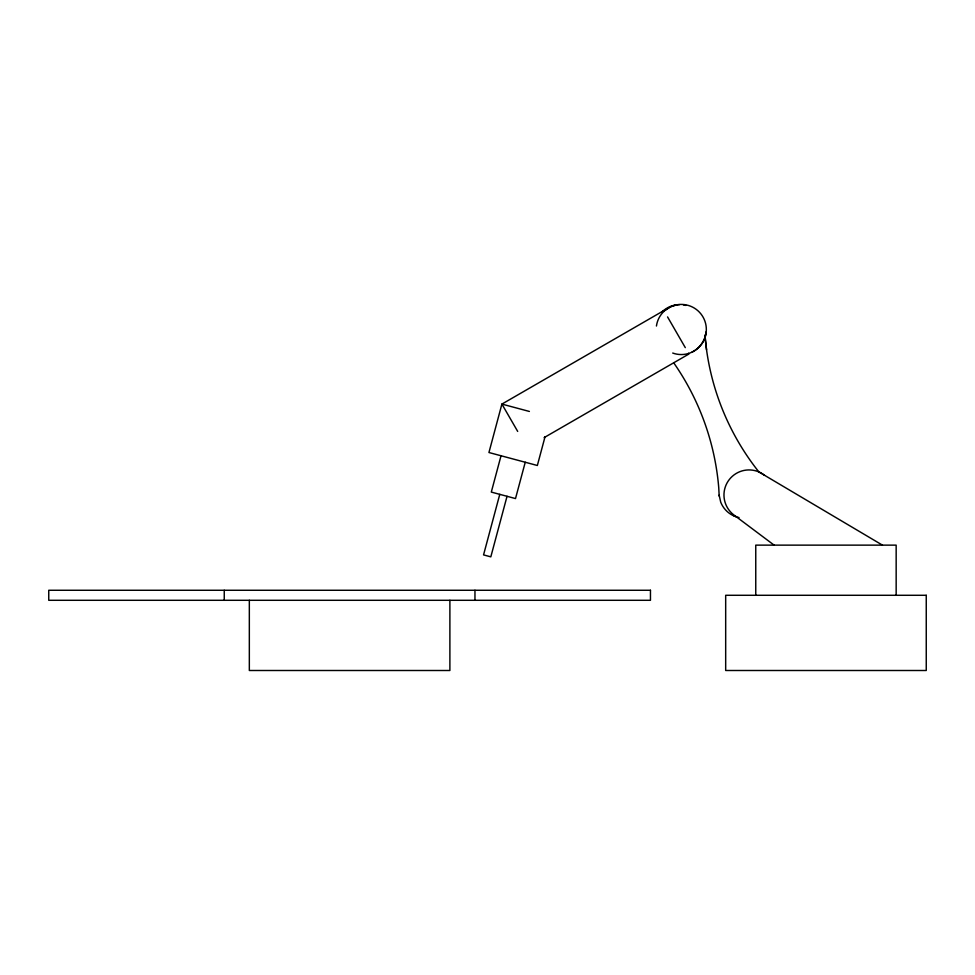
<?xml version="1.0" encoding="UTF-8"?>
<svg xmlns="http://www.w3.org/2000/svg" width="975" height="975" viewBox="0 0 975 975"><rect width="100%" height="100%" fill="white"/><g stroke="black" fill="none" stroke-linecap="round" stroke-linejoin="round"><path stroke-width="1.46" d="M719.148 495.129L720.72 502.186A25.07 25.07 0 0 0 739.05 517.567M706.241 331.646C705.339 340.421 699.818 348.319 691.884 352.194M501.028 455.764L491.303 492.082L515.507 498.566L525.245 462.247M499.773 494.349L483.551 554.897L490.815 556.847L507.037 496.299M545.062 436.666L537.347 465.489L488.938 452.522L501.906 404.089L663.89 310.562L664.316 311.305M665.133 310.294L670.642 306.772L676.882 304.797M544.099 437.629L688.959 353.986L688.533 353.255M529.388 411.45L501.906 404.089L517.688 431.413M734.041 515.994L736.003 516.555M882.448 545.135L758.891 471.937A251.647 251.647 0 0 1 704.937 334.973L706.558 349.83M774.113 545.135L733.553 514.715A25.07 25.07 0 0 1 729.324 479.505A25.07 25.07 0 0 1 764.522 475.276M667.558 316.924L685.291 347.636M719.197 496.092L718.746 487.744A255.45 255.45 0 0 0 673.701 362.798M896.159 595.286L896.159 545.135L755.759 545.135L755.759 595.286M474.959 590.265L474.959 600.295M449.889 600.295L449.889 670.495L249.332 670.495L249.332 600.295M224.25 590.265L224.25 600.295M661.83 312.134A25.07 25.07 0 0 1 679.502 304.639M683.426 304.907A25.07 25.07 0 0 1 685.998 305.431M656.431 326.028A25.07 25.07 0 0 1 686.449 304.956A25.07 25.07 0 0 1 705.376 336.363A25.07 25.07 0 0 1 672.713 353.048M650.459 590.265L48.75 590.265L48.75 600.295L650.459 600.295L650.459 590.265M926.25 595.286L725.68 595.286L725.68 670.495L926.25 670.495L926.25 595.286"/></g></svg>
